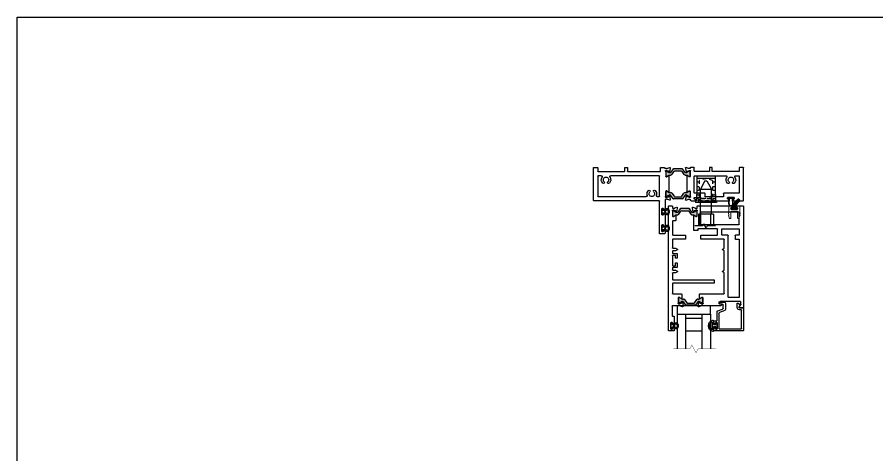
# Model space of a CAD drawing. Extents: x -82 to 113, y -82 to 93.
# Drawn here: x -12.39 to 13.41, y 30.44 to 43.58 of the extents above; entities that cross this region are included whole.
import ezdxf

# ---------------------------------------------------------------- set-up
doc = ezdxf.new("R2010")
doc.units = 0
doc.header["$MEASUREMENT"] = 0
doc.linetypes.add('HIDDEN2', pattern=[0.1875, 0.125, -0.0625])
doc.layers.get('0').update_dxf_attribs({"linetype": 'CONTINUOUS'})
for name, color, linetype in [('Ballons', 7, 'CONTINUOUS'), ('FRAME', 1, 'CONTINUOUS'), ('GLASS', 7, 'CONTINUOUS'), ('HANDLE_SET', 7, 'CONTINUOUS'), ('I-Strut', 7, 'CONTINUOUS'), ('INERTIA', 7, 'CONTINUOUS'), ('Part', 7, 'CONTINUOUS'), ('PROFILE NUMBER', 150, 'CONTINUOUS'), ('SEAL', 7, 'CONTINUOUS'), ('TEXT', 7, 'CONTINUOUS'), ('VENT', 5, 'CONTINUOUS')]:
    doc.layers.add(name, color=color, linetype=linetype)

# ---------------------------------------------------------------- blocks, each defined once
blk = doc.blocks.new('FADFADFFA DF')
h = blk.add_hatch()
h.set_pattern_fill('BRASS', color=256)
h.paths.add_polyline_path([(-67.26, 44.31), (-67.735, 44.31), (-67.718, 44.255), (-67.276, 44.255)])
h.paths.add_polyline_path([(-67.735, 44.31), (-67.81, 44.31), (-67.81, 44.255), (-67.78, 44.255), (-67.718, 44.255)])
h.paths.add_polyline_path([(-67.185, 44.31), (-67.26, 44.31), (-67.276, 44.255), (-67.215, 44.255), (-67.185, 44.255)])
h = blk.add_hatch()
h.set_pattern_fill('BRASS', color=256)
h.paths.add_polyline_path([(-67.215, 44.255), (-67.276, 44.255), (-67.297, 44.185), (-67.297, 43.65), (-67.497, 43.595), (-67.697, 43.65), (-67.697, 44.185), (-67.718, 44.255), (-67.78, 44.255), (-67.78, 44.065), (-67.772, 44.065), (-67.772, 43.52), (-67.222, 43.52), (-67.222, 44.065), (-67.215, 44.065)])
h = blk.add_hatch()
h.set_pattern_fill('BRASS', color=256)
h.paths.add_polyline_path([(-67.276, 44.255), (-67.718, 44.255), (-67.697, 44.185), (-67.297, 44.185)])
h.paths.add_polyline_path([(-67.26, 44.31), (-67.735, 44.31), (-67.718, 44.255), (-67.276, 44.255)])
h = blk.add_hatch()
h.set_pattern_fill('BRASS', color=256)
h.paths.add_polyline_path([(-67.276, 44.255), (-67.718, 44.255), (-67.697, 44.185), (-67.297, 44.185)], flags=17)
at = {"layer": 'INERTIA', "color": 7}
for p, q in [((-67.81, 44.31), (-67.185, 44.31)), ((-67.81, 44.255), (-67.81, 44.31)), ((-67.78, 44.255), (-67.81, 44.255)), ((-67.78, 44.065), (-67.78, 44.255)), ((-67.215, 44.065), (-67.215, 44.255)), ((-67.215, 44.255), (-67.185, 44.255)), ((-67.185, 44.255), (-67.185, 44.31)), ((-67.772, 44.065), (-67.78, 44.065)), ((-67.772, 43.52), (-67.772, 44.065)), ((-67.222, 43.52), (-67.222, 44.065)), ((-67.222, 44.065), (-67.215, 44.065)), ((-67.772, 43.52), (-67.222, 43.52))]:
    blk.add_line(p, q, dxfattribs=at)
at = {"layer": 'INERTIA', "color": 7, "linetype": 'HIDDEN2', "ltscale": 0.5}
for p, q in [((-67.78, 44.255), (-67.215, 44.255)), ((-67.735, 44.31), (-67.697, 44.185)), ((-67.697, 44.185), (-67.297, 44.185)), ((-67.697, 43.65), (-67.697, 44.185)), ((-67.26, 44.31), (-67.297, 44.185)), ((-67.297, 43.65), (-67.297, 44.185)), ((-67.697, 43.65), (-67.497, 43.595)), ((-67.497, 43.595), (-67.297, 43.65))]:
    blk.add_line(p, q, dxfattribs=at)
blk = doc.blocks.new('Q250T190')
for p, q in [((-0.095, 0.001), (-0.095, 0.026)), ((-0.089, 0.023), (-0.089, 0.004)), ((-0.088, 0.033), (-0.06, 0.033)), ((-0.06, 0.027), (-0.085, 0.027)), ((-0.085, 0), (0.085, 0)), ((-0.063, 0.181), (-0.053, 0.041)), ((-0.06, 0.027), (0.085, 0.027)), ((-0.057, 0.181), (-0.047, 0.04)), ((-0.035, -0.006), (-0.041, 0)), ((-0.035, -0.006), (-0.035, 0)), ((0.057, 0.172), (0.047, 0.04)), ((0.063, 0.181), (0.053, 0.041)), ((0.057, 0.18), (0.057, 0.172)), ((0.06, 0.033), (0.088, 0.033)), ((0.089, 0.004), (0.089, 0.023)), ((0.095, 0.026), (0.095, 0.001)), ((-0.088, -0.006), (-0.041, -0.006)), ((-0.035, -0.012), (-0.041, -0.006)), ((-0.035, -0.006), (0.088, -0.006)), ((0.035, -0.012), (-0.035, -0.012)), ((0.035, -0.012), (0.035, -0.006))]:
    blk.add_line(p, q)
for centre, radius, start, end in [((-0.088, 0.026), 0.007, 90, 180), ((-0.088, 0.001), 0.007, 180, 270), ((-0.085, 0.023), 0.0035, 90, 180), ((-0.085, 0.004), 0.0035, 180, 270), ((0, 0.181), 0.063, 0, 180), ((-0.06, 0.04), 0.007, 270, 4.2588), ((0, 0.18), 0.057, 359.3779, 179.3779), ((0.06, 0.04), 0.013, 180, 270), ((0.06, 0.04), 0.007, 175.7412, 270), ((0.085, 0.004), 0.0035, 270, 0), ((0.088, 0.001), 0.007, 270, 0)]:
    blk.add_arc(centre, radius, start, end)
at = {"extrusion": (0, 0, -1)}
for centre, radius, start, end in [((0.06, 0.04), 0.013, 180, 270.0001), ((-0.085, 0.023), 0.0035, 90, 180), ((-0.088, 0.026), 0.007, 90, 180)]:
    blk.add_arc(centre, radius, start, end, dxfattribs=at)
blk = doc.blocks.new('25199')
at = {"layer": 'PROFILE NUMBER', "color": 5}
for p, q in [((-0.015, 0.111), (-0.008, 0.09)), ((-0.008, 0.09), (0.008, 0.09)), ((0.008, 0.09), (0.015, 0.111))]:
    blk.add_line(p, q, dxfattribs=at)
blk.add_lwpolyline([(-0.043, 0.096), (-0.043, 0.034), (-0.09, 0.034), (-0.09, 0), (0.09, 0), (0.09, 0.034), (0.043, 0.034), (0.043, 0.096)], dxfattribs=at)
for centre, start, end in [((-0.043, 0.101), 19.8289, 69.2012), ((0.043, 0.101), 110.7697, 160.1945)]:
    blk.add_arc(centre, 0.03, start, end, dxfattribs=at)
blk.add_ellipse((0, 0.155), major_axis=(-0.0958, 0), ratio=0.680816, start_param=2.033109, end_param=7.391692, dxfattribs=at)
blk.add_open_spline([(0.033, 0.129), (0.046, 0.134), (0.055, 0.141), (0.064, 0.156), (0.064, 0.161), (0.049, 0.179), (0.03, 0.189), (-0.014, 0.193), (-0.037, 0.186), (-0.062, 0.168), (-0.063, 0.16), (-0.06, 0.147), (-0.05, 0.135), (-0.033, 0.129)], degree=3, knots=[2.056982, 2.056982, 2.056982, 2.056982, 2.724403, 2.724403, 3.660137, 3.660137, 4.595871, 4.595871, 5.531605, 5.531605, 6.467339, 6.467339, 7.36772, 7.36772, 7.36772, 7.36772], dxfattribs=at)
blk = doc.blocks.new('FGSFG FG')
at = {"layer": 'HANDLE_SET', "color": 7}
for p, q in [((-67.662, 44.749), (-67.662, 43.999)), ((-67.332, 44.749), (-67.332, 43.999)), ((-67.528, 43.749), (-67.662, 43.999)), ((-67.332, 43.999), (-67.662, 43.999)), ((-67.466, 43.749), (-67.332, 43.999)), ((-67.466, 43.749), (-67.528, 43.749))]:
    blk.add_line(p, q, dxfattribs=at)
at = {"layer": 'INERTIA', "color": 7}
for p, q in [((-67.781, 45.097), (-67.532, 45.097)), ((-67.725, 44.749), (-67.725, 45.097)), ((-67.635, 44.749), (-67.635, 45.097)), ((-67.532, 45.097), (-67.5, 45.156)), ((-67.5, 45.156), (-67.438, 45.038)), ((-67.438, 45.038), (-67.407, 45.097)), ((-67.407, 45.097), (-67.159, 45.097)), ((-67.315, 44.749), (-67.315, 45.097)), ((-67.27, 44.749), (-67.27, 45.097)), ((-67.725, 44.749), (-67.27, 44.749))]:
    blk.add_line(p, q, dxfattribs=at)
blk = doc.blocks.new('3203-1_Sash_Component')
for p, q in [((-0.063, 3.054), (-0.063, 0.01)), ((0.124, 3.064), (-0.053, 3.064)), ((0.062, 2.515), (0.062, 2.866)), ((0.072, 2.876), (1.219, 2.876)), ((0.112, 2.974), (0.112, 3.004)), ((0.122, 3.014), (0.124, 3.014)), ((0.302, 2.964), (0.122, 2.964)), ((0.149, 3.039), (0.149, 3.039)), ((1.319, 3.064), (0.3, 3.064)), ((0.3, 3.014), (0.302, 3.014)), ((0.312, 3.004), (0.312, 2.974)), ((1.229, 2.866), (1.229, 2.515)), ((1.329, 2.998), (1.329, 3.054)), ((1.329, 2.756), (1.329, 2.907)), ((1.333, 2.937), (1.339, 2.937)), ((1.376, 2.988), (1.339, 2.988)), ((1.342, 2.936), (1.418, 2.916)), ((1.451, 3.027), (1.395, 3.006)), ((1.426, 2.908), (1.428, 2.903)), ((1.441, 2.9), (1.455, 2.914)), ((1.459, 2.921), (1.467, 3.014)), ((1.35, 2.744), (1.341, 2.744)), ((1.415, 2.782), (1.356, 2.746)), ((1.427, 2.334), (1.427, 2.775)), ((0.062, 2.37), (0.062, 2.2)), ((1.219, 2.505), (0.072, 2.505)), ((0.577, 2.38), (0.072, 2.38)), ((0.587, 2.2), (0.587, 2.37)), ((0.712, 2.2), (0.712, 2.37)), ((0.722, 2.38), (1.292, 2.38)), ((1.302, 2.37), (1.302, 2.334)), ((1.312, 2.324), (1.417, 2.324)), ((0.072, 2.19), (0.177, 2.19)), ((0.177, 2.065), (0.072, 2.065)), ((0.187, 2.18), (0.187, 2.075)), ((0.39, 0.325), (0.39, 2.18)), ((0.4, 2.19), (0.577, 2.19)), ((0.525, 2.065), (1.207, 2.065)), ((1.207, 2.19), (0.722, 2.19)), ((1.217, 2.075), (1.217, 2.18)), ((0.062, 2.055), (0.062, 0.325)), ((0.515, 1.793), (0.515, 2.055)), ((0.57, 1.755), (0.515, 1.793)), ((0.515, 1.717), (0.57, 1.755)), ((0.515, 1.133), (0.515, 1.717)), ((0.57, 1.095), (0.515, 1.133)), ((0.515, 1.057), (0.57, 1.095)), ((0.515, 0.429), (0.515, 1.057)), ((0.072, 0.315), (0.38, 0.315)), ((1.243, 0.419), (0.525, 0.419)), ((1.154, 0.155), (1.154, 0.306)), ((1.166, 0.318), (1.175, 0.318)), ((1.181, 0.317), (1.241, 0.28)), ((1.253, 0.287), (1.253, 0.409)), ((-0.053, 0), (0.053, 0)), ((0.017, 0.11), (0.017, 0.18)), ((0.066, 0.023), (0.018, 0.105)), ((0.027, 0.19), (0.638, 0.19)), ((0.639, 0.119), (0.624, 0.119)), ((0.624, 0.065), (1.154, 0.065)), ((1.154, 0.065), (1.154, 0.074)), ((1.154, 0.074), (1.202, 0.074)), ((1.165, 0.125), (1.158, 0.125)), ((1.244, 0.146), (1.168, 0.126)), ((1.221, 0.056), (1.276, 0.036)), ((1.253, 0.159), (1.252, 0.155)), ((1.281, 0.148), (1.266, 0.163)), ((1.292, 0.048), (1.284, 0.141))]:
    blk.add_line(p, q)
for centre, radius, start, end in [((-0.053, 3.054), 0.01, 90, 180), ((0.072, 2.866), 0.01, 90, 180), ((0.122, 3.004), 0.01, 90, 180), ((0.122, 2.974), 0.01, 180, 270), ((0.124, 3.039), 0.025, 360, 90), ((0.124, 3.039), 0.025, 270, 0), ((0.3, 3.039), 0.025, 90, 180), ((0.3, 3.039), 0.025, 179.7256, 269.9995), ((0.302, 3.004), 0.01, 0, 90), ((0.302, 2.974), 0.00993, 269.6042, 0.1639), ((1.219, 2.866), 0.01, 0, 90), ((1.319, 3.054), 0.01, 0, 90), ((1.333, 2.925), 0.0118, 90.0086, 228.1983), ((1.317, 2.907), 0.0118, 0.0086, 48.1983), ((1.339, 2.998), 0.01, 180.0086, 270.0086), ((1.339, 2.925), 0.0118, 75.0086, 90.0086), ((1.376, 3), 0.0118, 270.0086, 349.1043), ((1.399, 2.995), 0.0118, 110.0086, 169.1043), ((1.415, 2.905), 0.0118, 15.0086, 75.0086), ((1.435, 2.905), 0.00787, 195.0086, 315.0086), ((1.455, 3.015), 0.0118, 355.0086, 110.0086), ((1.447, 2.922), 0.0118, 315.0086, 355.0086), ((1.341, 2.756), 0.0118, 180.0086, 270.0086), ((1.35, 2.756), 0.0118, 270.0086, 301.4086), ((1.42, 2.775), 0.00787, 0.0086, 121.4086), ((0.072, 2.515), 0.01, 180, 270.0085), ((0.072, 2.37), 0.01, 90, 180), ((0.577, 2.37), 0.01, 0, 90), ((0.722, 2.37), 0.01, 90, 180), ((1.219, 2.515), 0.01, 270.0085, 360), ((1.292, 2.37), 0.01, 0, 90), ((1.312, 2.334), 0.01, 180, 270), ((1.417, 2.334), 0.01, 270, 360), ((0.072, 2.2), 0.01, 180, 270), ((0.072, 2.055), 0.01, 90, 180), ((0.177, 2.18), 0.01, 0, 90), ((0.177, 2.075), 0.01, 270, 0), ((0.4, 2.18), 0.01, 90, 180), ((0.525, 2.055), 0.01, 90, 180), ((0.577, 2.2), 0.01, 270, 360), ((0.722, 2.2), 0.01, 180, 270), ((1.207, 2.18), 0.01, 0, 90), ((1.207, 2.075), 0.01, 270, 0), ((0.072, 0.325), 0.01, 180, 270), ((0.38, 0.325), 0.01, 270, 360), ((0.525, 0.429), 0.01, 180, 270), ((1.166, 0.306), 0.0118, 90.0086, 180.0086), ((1.175, 0.306), 0.0118, 58.6086, 90.0086), ((1.245, 0.287), 0.00787, 238.6086, 0.0086), ((1.243, 0.409), 0.01, 0.0055, 90), ((-0.053, 0.01), 0.01, 180.0086, 270.0086), ((0.027, 0.18), 0.01, 90.0086, 180.0086), ((0.027, 0.11), 0.01, 180.0086, 210.0086), ((0.053, 0.015), 0.015, 270.0075, 30.0074), ((0.624, 0.092), 0.027, 90.0086, 270.0086), ((0.633, 0.155), 0.0359, 279.2157, 81.8813), ((1.158, 0.137), 0.0118, 131.8189, 270.0086), ((1.143, 0.155), 0.0118, 311.8189, 0.0086), ((1.165, 0.137), 0.0118, 270.0086, 285.0086), ((1.202, 0.063), 0.0118, 10.9129, 90.0086), ((1.225, 0.067), 0.0118, 190.9129, 250.0086), ((1.24, 0.158), 0.0118, 285.0086, 345.0086), ((1.261, 0.157), 0.00787, 45.0086, 165.0086), ((1.28, 0.047), 0.0118, 250.0086, 5.0086), ((1.272, 0.14), 0.0118, 5.0086, 45.0086)]:
    blk.add_arc(centre, radius, start, end)
blk = doc.blocks.new('3203-2_Sash_Component')
for p, q in [((-0.176, 3.7), (-0.168, 3.607)), ((-0.105, 3.692), (-0.16, 3.712)), ((-0.128, 3.602), (-0.052, 3.622)), ((-0.049, 3.674), (-0.086, 3.674)), ((-0.049, 3.623), (-0.042, 3.623)), ((-0.032, 3.685), (-0.039, 3.685)), ((-0.032, 3.74), (-0.032, 3.685)), ((0.076, 3.75), (-0.022, 3.75)), ((0.086, 3.74), (0.086, 3.74)), ((0.086, 0.01), (0.086, 3.74)), ((-0.165, 3.6), (-0.15, 3.586)), ((-0.137, 3.589), (-0.136, 3.594)), ((-0.137, 3.461), (-0.137, 3.316)), ((-0.065, 3.432), (-0.125, 3.468)), ((-0.05, 3.43), (-0.059, 3.43)), ((-0.039, 3.593), (-0.039, 3.442)), ((-0.127, 3.306), (-0.049, 3.306)), ((-0.039, 3.296), (-0.039, 2.885)), ((-0.424, 2.865), (-0.424, 2.76)), ((-0.049, 2.875), (-0.414, 2.875)), ((-0.414, 2.75), (-0.049, 2.75)), ((-0.039, 2.74), (-0.039, 2.487)), ((-0.124, 2.477), (-0.199, 2.439)), ((-0.199, 2.439), (-0.124, 2.402)), ((-0.049, 2.477), (-0.124, 2.477)), ((-0.124, 2.402), (-0.049, 2.402)), ((-0.039, 2.392), (-0.039, 2.329)), ((-0.179, 2.309), (-0.179, 2.189)), ((-0.049, 2.319), (-0.169, 2.319)), ((-0.169, 2.179), (-0.134, 2.179)), ((-0.124, 2.189), (-0.124, 2.254)), ((-0.114, 2.264), (-0.049, 2.264)), ((-0.039, 2.254), (-0.039, 1.964)), ((-0.124, 1.817), (-0.199, 1.779)), ((-0.179, 2.029), (-0.179, 1.909)), ((-0.134, 2.039), (-0.169, 2.039)), ((-0.169, 1.899), (-0.049, 1.899)), ((-0.124, 1.964), (-0.124, 2.029)), ((-0.049, 1.817), (-0.124, 1.817)), ((-0.049, 1.954), (-0.114, 1.954)), ((-0.039, 1.889), (-0.039, 1.827)), ((-0.199, 1.779), (-0.124, 1.742)), ((-0.124, 1.742), (-0.049, 1.742)), ((-0.039, 1.732), (-0.039, 1.539)), ((-1.289, 1.519), (-1.289, 1.438)), ((-0.049, 1.529), (-1.279, 1.529)), ((-1.279, 1.428), (-0.049, 1.428)), ((-0.039, 1.418), (-0.039, 1.115)), ((-0.312, 1.095), (-0.312, 0.974)), ((-0.049, 1.105), (-0.302, 1.105)), ((-0.343, 0.828), (-0.351, 0.735)), ((-0.325, 0.849), (-0.34, 0.835)), ((-0.311, 0.841), (-0.312, 0.846)), ((-0.227, 0.813), (-0.303, 0.833)), ((-0.3, 0.967), (-0.24, 1.003)), ((-0.234, 1.005), (-0.225, 1.005)), ((-0.217, 0.812), (-0.224, 0.812)), ((-0.214, 0.993), (-0.213, 0.842)), ((-0.335, 0.722), (-0.28, 0.743)), ((-0.261, 0.761), (-0.223, 0.761)), ((-0.214, 0.752), (-0.039, 0.752)), ((-0.029, 0.742), (-0.029, 0.447)), ((-0.087, 0.427), (-0.087, 0.238)), ((-0.039, 0.437), (-0.077, 0.437)), ((-0.087, 0.063), (-0.087, 0.01)), ((-0.077, 0), (0.076, 0)), ((-0.037, 0.238), (-0.037, 0.24)), ((-0.037, 0.06), (-0.037, 0.063)), ((-0.027, 0.25), (0.003, 0.25)), ((0.003, 0.05), (-0.027, 0.05)), ((0.013, 0.24), (0.013, 0.06))]:
    blk.add_line(p, q)
for centre, radius, start, end in [((-0.165, 3.701), 0.0118, 70.0086, 185.0086), ((-0.109, 3.681), 0.0118, 10.9129, 70.0086), ((-0.086, 3.686), 0.0118, 190.9129, 270.0086), ((-0.049, 3.611), 0.0118, 90.0086, 105.0086), ((-0.049, 3.684), 0.0101, 270.3349, 7.2924), ((-0.042, 3.611), 0.0118, 311.8189, 90.0086), ((-0.022, 3.74), 0.01, 90, 180.0155), ((0.076, 3.74), 0.01, 360, 90), ((-0.156, 3.608), 0.0118, 185.0086, 225.0086), ((-0.145, 3.591), 0.00787, 225.0086, 345.0086), ((-0.129, 3.461), 0.00787, 58.6086, 180.0086), ((-0.125, 3.591), 0.0118, 105.0086, 165.0086), ((-0.059, 3.442), 0.0118, 238.6086, 270.0086), ((-0.05, 3.442), 0.0118, 270.0086, 0.0086), ((-0.027, 3.593), 0.0118, 131.8189, 180.0086), ((-0.127, 3.316), 0.01, 180, 270), ((-0.049, 3.296), 0.01, 360, 90), ((-0.414, 2.865), 0.01, 90, 180), ((-0.049, 2.885), 0.01, 270, 0), ((-0.414, 2.76), 0.01, 180, 270), ((-0.049, 2.74), 0.01, 0, 90), ((-0.049, 2.487), 0.01, 269.9914, 0), ((-0.049, 2.392), 0.01, 0.0004, 89.9914), ((-0.049, 2.329), 0.01, 270.0086, 0.0086), ((-0.169, 2.309), 0.01, 90.0086, 180.0086), ((-0.169, 2.189), 0.01, 180.0086, 270.0086), ((-0.134, 2.189), 0.01, 270.0086, 0.0086), ((-0.114, 2.254), 0.01, 90.0086, 180.0086), ((-0.049, 2.254), 0.01, 0.0086, 90.0086), ((-0.169, 2.029), 0.01, 90.0086, 180.0086), ((-0.169, 1.909), 0.01, 180.0086, 270.0086), ((-0.134, 2.029), 0.01, 0.0086, 90.0086), ((-0.114, 1.964), 0.01, 180.0086, 270.0086), ((-0.049, 1.964), 0.01, 270.0086, 0.0086), ((-0.049, 1.889), 0.01, 0.0086, 90.0086), ((-0.049, 1.827), 0.01, 270.0086, 0.0267), ((-0.049, 1.732), 0.01, 0.0034, 90.0086), ((-1.279, 1.519), 0.01, 90, 180), ((-1.279, 1.438), 0.01, 180, 270), ((-0.049, 1.539), 0.01, 270, 0.0034), ((-0.049, 1.418), 0.01, 0.0081, 90), ((-0.302, 1.095), 0.01, 89.9988, 180.0076), ((-0.049, 1.115), 0.01, 269.9988, 0.0081), ((-0.331, 0.827), 0.0118, 135.0086, 175.0086), ((-0.32, 0.844), 0.00787, 15.0086, 135.0086), ((-0.304, 0.974), 0.00787, 180.0086, 301.4086), ((-0.3, 0.844), 0.0118, 195.0086, 255.0086), ((-0.234, 0.993), 0.0118, 90.0086, 121.4086), ((-0.224, 0.824), 0.0118, 255.0086, 270.0086), ((-0.225, 0.993), 0.0118, 0.0086, 90.0086), ((-0.217, 0.824), 0.0118, 270.0086, 48.1983), ((-0.202, 0.842), 0.0118, 180.0086, 228.1983), ((-0.339, 0.734), 0.0118, 175.0086, 290.0086), ((-0.284, 0.754), 0.0118, 290.0086, 349.1043), ((-0.261, 0.749), 0.0118, 90.0086, 169.1043), ((-0.223, 0.751), 0.01, 4.7597, 90.0086), ((-0.039, 0.742), 0.01, 0.0086, 90.0208), ((-0.077, 0.427), 0.01, 90.0086, 180.0086), ((-0.039, 0.447), 0.01, 270.0086, 0.0086), ((-0.062, 0.238), 0.025, 180.0086, 0.0086), ((-0.062, 0.063), 0.025, 0.0086, 180.0086), ((-0.077, 0.01), 0.01, 180.0086, 270.0086), ((-0.027, 0.24), 0.01, 90.0086, 180.0086), ((-0.027, 0.06), 0.01, 180.0086, 270.0086), ((0.003, 0.24), 0.01, 0.0086, 90.0086), ((0.003, 0.06), 0.01, 270.0086, 0.0086), ((0.076, 0.01), 0.01, 270.0086, 0.0087)]:
    blk.add_arc(centre, radius, start, end)
blk = doc.blocks.new('25198-18.6mmX6.0mm_Std_I-Strut')
at = {"layer": 'I-Strut'}
h = blk.add_hatch(color=256, dxfattribs=at)
h.dxf.hatch_style = 1
h.paths.add_polyline_path([(0.142, -0.005, 0.244698), (0.132, 0), (-0.132, 0, 0.244698), (-0.142, -0.005), (-0.211, -0.105, -0.244698), (-0.237, -0.118), (-0.255, -0.118, -0.131652), (-0.261, -0.117), (-0.299, -0.095), (-0.338, -0.072, 0.131652), (-0.342, -0.071), (-0.35, -0.071, 0.414214), (-0.366, -0.087), (-0.366, -0.106), (-0.366, -0.201), (-0.366, -0.22, 0.414214), (-0.35, -0.236), (-0.342, -0.236, 0.131652), (-0.338, -0.235), (-0.299, -0.213), (-0.269, -0.195, -0.131652), (-0.246, -0.189), (-0.214, -0.189, 0.244698), (-0.182, -0.172), (-0.117, -0.08, -0.244698), (-0.085, -0.063), (0.085, -0.063, -0.244698), (0.117, -0.08), (0.182, -0.172, 0.244698), (0.214, -0.189), (0.246, -0.189, -0.131652), (0.269, -0.195), (0.338, -0.235, 0.131652), (0.342, -0.236), (0.35, -0.236, 0.414214), (0.366, -0.22), (0.366, -0.201), (0.366, -0.106), (0.366, -0.087, 0.414214), (0.35, -0.071), (0.342, -0.071, 0.131652), (0.338, -0.072), (0.261, -0.117, -0.131652), (0.255, -0.118), (0.237, -0.118, -0.244698), (0.211, -0.105)])
for p, q in [((-0.132, 0), (0.132, 0)), ((-0.366, -0.106), (-0.366, -0.087)), ((-0.366, -0.201), (-0.366, -0.106)), ((-0.366, -0.22), (-0.366, -0.201)), ((-0.35, -0.071), (-0.342, -0.071)), ((-0.342, -0.236), (-0.35, -0.236)), ((-0.338, -0.072), (-0.299, -0.095)), ((-0.299, -0.213), (-0.338, -0.235)), ((-0.299, -0.095), (-0.261, -0.117)), ((-0.269, -0.195), (-0.299, -0.213)), ((-0.255, -0.118), (-0.237, -0.118)), ((-0.214, -0.189), (-0.246, -0.189)), ((-0.211, -0.105), (-0.142, -0.005)), ((-0.117, -0.08), (-0.182, -0.172)), ((0.085, -0.063), (-0.085, -0.063)), ((0.182, -0.172), (0.117, -0.08)), ((0.142, -0.005), (0.211, -0.105)), ((0.246, -0.189), (0.214, -0.189)), ((0.237, -0.118), (0.255, -0.118)), ((0.261, -0.117), (0.338, -0.072)), ((0.338, -0.235), (0.269, -0.195)), ((0.342, -0.071), (0.35, -0.071)), ((0.35, -0.236), (0.342, -0.236)), ((0.366, -0.087), (0.366, -0.106)), ((0.366, -0.106), (0.366, -0.201)), ((0.366, -0.201), (0.366, -0.22))]:
    blk.add_line(p, q, dxfattribs=at)
for centre, radius, start, end in [((-0.132, -0.012), 0.0118, 90, 145), ((0.132, -0.012), 0.0118, 35, 90), ((-0.35, -0.087), 0.0157, 90, 180), ((-0.35, -0.22), 0.0157, 180, 270), ((-0.342, -0.079), 0.00787, 60, 90), ((-0.342, -0.228), 0.00787, 270, 300), ((-0.246, -0.236), 0.0472, 90, 120), ((-0.255, -0.106), 0.0118, 240, 270), ((-0.237, -0.087), 0.0315, 270, 325), ((-0.214, -0.15), 0.0394, 270, 325), ((-0.085, -0.102), 0.0394, 90, 145), ((0.085, -0.102), 0.0394, 35, 90), ((0.214, -0.15), 0.0394, 215, 270), ((0.237, -0.087), 0.0315, 215, 270), ((0.246, -0.236), 0.0472, 60, 90), ((0.255, -0.106), 0.0118, 270, 300), ((0.342, -0.079), 0.00787, 90, 120), ((0.342, -0.228), 0.00787, 240, 270), ((0.35, -0.087), 0.0157, 360, 90), ((0.35, -0.22), 0.0157, 270, 0)]:
    blk.add_arc(centre, radius, start, end, dxfattribs=at)
blk = doc.blocks.new('3203_Sash_Assembly')
for name, p in [('3203-1_Sash_Component', (0, 0)), ('3203-2_Sash_Component', (2.101, -0.686)), ('25198-18.6mmX6.0mm_Std_I-Strut', (1.695, 2.984))]:
    blk.add_blockref(name, p)
at = {"xscale": -1, "rotation": 180}
blk.add_blockref('25198-18.6mmX6.0mm_Std_I-Strut', (1.521, 0.078), dxfattribs=at)
blk = doc.blocks.new('25031')
for p, q in [((-0.035, 0.042), (-0.09, 0.042)), ((-0.09, 0.042), (-0.09, 0)), ((-0.09, 0), (0.09, 0)), ((-0.035, 0.112), (-0.035, 0.042)), ((0.035, 0.042), (0.035, 0.112)), ((0.09, 0.042), (0.035, 0.042)), ((0.09, 0), (0.09, 0.042))]:
    blk.add_line(p, q)
for centre, radius, start, end in [((0, 0.086), 0.175, 14.1622, 165.8685), ((-0.16, 0.126), 0.01, 165.8685, 267.1063), ((0, 3.29), 3.179, 267.1063, 269.3654), ((0, 0.086), 0.135, 30.4808, 149.5259), ((0, 3.29), 3.139, 267.8759, 269.9963), ((0.005, 3.056), 2.904, 269.9005, 272.1922), ((0.005, 3.056), 2.944, 270.5829, 273.0223), ((0.16, 0.126), 0.01, 273.0223, 14.1622)]:
    blk.add_arc(centre, radius, start, end)
blk = doc.blocks.new('3907_1in._Glass_Stop')
for p, q in [((0.106, 0), (0, 0)), ((0.093, 0.068), (0.119, 0.023)), ((0.15, 0.141), (0.095, 0.086)), ((0.176, 0.015), (0.176, 0.13)), ((0.532, 0.142), (0.532, -0.047)), ((0.695, 0.173), (0.563, 0.173)), ((0.594, -0.004), (0.594, 0.087)), ((0.625, 0.118), (0.695, 0.118)), ((-0.01, -0.01), (-0.01, -0.677)), ((0.045, -0.622), (0.045, -0.065)), ((0.055, -0.055), (0.106, -0.055)), ((0.552, -0.076), (0.705, -0.134)), ((0.76, -0.089), (0.614, -0.033)), ((0.725, -0.163), (0.725, -0.622)), ((0.78, -0.377), (0.78, -0.118)), ((0.78, -0.627), (0.78, -0.447)), ((0.87, -0.387), (0.79, -0.387)), ((0.79, -0.437), (0.82, -0.437)), ((0.88, -0.45), (0.88, -0.397)), ((0, -0.687), (0.87, -0.687)), ((0.715, -0.632), (0.055, -0.632)), ((0.82, -0.637), (0.79, -0.637)), ((0.88, -0.677), (0.88, -0.625))]:
    blk.add_line(p, q)
for centre, radius, start, end in [((0, -0.01), 0.01, 90, 180), ((0.106, 0.075), 0.015, 135, 210), ((0.106, 0.015), 0.015, 270, 30), ((0.106, 0.015), 0.07, 270, 360), ((0.161, 0.13), 0.015, 0, 135), ((0.563, 0.142), 0.031, 90, 180), ((0.625, 0.087), 0.031, 90, 180), ((0.695, 0.146), 0.027, 360, 90), ((0.695, 0.145), 0.027, 270, 360), ((0.055, -0.065), 0.01, 90, 180), ((0.563, -0.047), 0.031, 180, 249.1565), ((0.625, -0.004), 0.031, 180, 249.1565), ((0.694, -0.163), 0.031, 360, 69.1565), ((0.749, -0.118), 0.031, 0, 69.1565), ((0.79, -0.377), 0.01, 180, 270), ((0.79, -0.447), 0.01, 90, 180), ((0.82, -0.447), 0.01, 355.904, 90), ((0.855, -0.45), 0.025, 175.904, 270), ((0.855, -0.45), 0.025, 270, 0), ((0.87, -0.397), 0.01, 360, 90), ((0, -0.677), 0.01, 180, 270), ((0.055, -0.622), 0.01, 180, 270), ((0.715, -0.622), 0.01, 270, 0), ((0.79, -0.627), 0.01, 180, 270), ((0.82, -0.627), 0.01, 270, 4.096), ((0.855, -0.625), 0.025, 90, 184.096), ((0.855, -0.625), 0.025, 360, 90), ((0.87, -0.677), 0.01, 270, 0)]:
    blk.add_arc(centre, radius, start, end)
at = {"layer": 'SEAL', "rotation": 90}
blk.add_blockref('25199', (2.167, -0.537), dxfattribs=at)
at = {"layer": 'VENT', "rotation": 270}
blk.add_blockref('25031', (0.78, -0.537), dxfattribs=at)
blk = doc.blocks.new('3201-1_Block_Frame_Component')
for p, q in [((-0.053, 0), (0.053, 0)), ((1.423, 0), (1.528, 0)), ((1.603, -0.02), (1.657, 0)), ((1.657, 0), (1.657, 0)), ((-0.063, -0.99), (-0.063, -0.01)), ((0.062, -0.01), (0.062, -0.115)), ((0.072, -0.125), (0.865, -0.125)), ((0.168, -0.25), (0.072, -0.25)), ((1.403, -0.25), (0.457, -0.25)), ((0.875, -0.115), (0.875, 0)), ((0.875, 0), (0.956, 0)), ((0.956, 0), (0.956, -0.115)), ((0.966, -0.125), (1.403, -0.125)), ((1.413, -0.115), (1.413, -0.01)), ((1.538, -0.01), (1.538, -0.026)), ((1.538, -0.118), (1.538, -0.27)), ((1.55, -0.089), (1.541, -0.089)), ((1.549, -0.038), (1.584, -0.038)), ((1.625, -0.109), (1.553, -0.089)), ((1.564, -0.28), (1.623, -0.244)), ((1.635, -0.121), (1.633, -0.117)), ((1.634, -0.251), (1.634, -0.738)), ((1.662, -0.111), (1.648, -0.125)), ((1.673, -0.012), (1.665, -0.104)), ((0.062, -0.26), (0.062, -0.765)), ((1.413, -0.765), (1.413, -0.26)), ((1.549, -0.282), (1.558, -0.282)), ((1.538, -0.719), (1.538, -0.871)), ((1.558, -0.707), (1.549, -0.707)), ((1.623, -0.745), (1.564, -0.709)), ((0.224, -1), (-0.053, -1)), ((0.072, -0.775), (0.527, -0.775)), ((0.212, -0.91), (0.212, -0.94)), ((0.402, -0.9), (0.222, -0.9)), ((0.222, -0.95), (0.224, -0.95)), ((0.249, -0.975), (0.249, -0.975)), ((0.375, -0.975), (0.375, -0.975)), ((0.4, -0.95), (0.402, -0.95)), ((1.225, -1), (0.4, -1)), ((0.412, -0.94), (0.412, -0.91)), ((0.537, -0.785), (0.537, -0.873)), ((0.547, -0.883), (1.078, -0.883)), ((1.088, -0.873), (1.088, -0.785)), ((1.098, -0.775), (1.403, -0.775)), ((1.213, -0.91), (1.213, -0.94)), ((1.403, -0.9), (1.223, -0.9)), ((1.223, -0.95), (1.225, -0.95)), ((1.25, -0.975), (1.25, -0.975)), ((1.376, -0.975), (1.376, -0.975)), ((1.401, -0.95), (1.403, -0.95)), ((1.508, -1), (1.401, -1)), ((1.413, -0.94), (1.413, -0.91)), ((1.538, -0.963), (1.538, -0.97)), ((1.541, -0.9), (1.55, -0.9)), ((1.584, -0.951), (1.549, -0.951)), ((1.553, -0.9), (1.625, -0.88)), ((1.657, -0.989), (1.603, -0.969)), ((1.633, -0.872), (1.635, -0.868)), ((1.648, -0.864), (1.662, -0.878)), ((1.657, -0.989), (1.657, -0.989)), ((1.665, -0.885), (1.673, -0.977))]:
    blk.add_line(p, q)
for centre, radius, start, end in [((-0.053, -0.01), 0.01, 90, 180), ((1.423, -0.01), 0.01, 90, 180), ((1.528, -0.01), 0.01, 0, 90), ((1.661, -0.011), 0.0116, 355, 110), ((0.053, -0.01), 0.01, 0, 90), ((0.072, -0.115), 0.01, 180, 270), ((0.072, -0.26), 0.01, 90, 180), ((0.168, -0.28), 0.03, 326.6925, 90), ((0.457, -0.28), 0.03, 90, 213.3075), ((0.865, -0.115), 0.01, 270, 0), ((0.966, -0.115), 0.01, 180, 270), ((1.403, -0.115), 0.01, 270, 0), ((1.403, -0.26), 0.01, 0, 90), ((1.541, -0.101), 0.0116, 90, 228.1897), ((1.526, -0.118), 0.0116, 0, 48.1897), ((1.549, -0.026), 0.0116, 180, 270), ((1.55, -0.101), 0.0116, 75, 90), ((1.584, -0.026), 0.0116, 270, 349.0957), ((1.607, -0.031), 0.0116, 110, 169.0957), ((1.627, -0.251), 0.00775, 360, 121.4), ((1.622, -0.12), 0.0116, 15, 75), ((1.642, -0.119), 0.00775, 195, 315), ((1.653, -0.103), 0.0116, 315, 355), ((0.312, -0.375), 0.143, 146.6925, 225.9315), ((0.235, -0.455), 0.031, 225.9315, 332), ((0.312, -0.375), 0.081, 314.0685, 225.9315), ((0.235, -0.455), 0.031, 332, 45.9315), ((0.39, -0.455), 0.031, 134.0685, 208), ((0.39, -0.455), 0.031, 208, 314.0685), ((0.312, -0.375), 0.143, 314.0685, 33.3075), ((1.549, -0.27), 0.0116, 180, 270), ((1.558, -0.27), 0.0116, 270, 301.4), ((0.072, -0.765), 0.01, 180, 270), ((1.403, -0.765), 0.01, 270, 0), ((1.549, -0.719), 0.0116, 90, 180), ((1.558, -0.719), 0.0116, 58.6, 90), ((1.627, -0.738), 0.00775, 238.6, 360), ((-0.053, -0.99), 0.01, 180, 270), ((0.222, -0.91), 0.01, 90, 180), ((0.222, -0.94), 0.01, 180, 270), ((0.225, -0.975), 0.0248, 359.8478, 90.3675), ((0.224, -0.975), 0.025, 270, 360), ((0.4, -0.975), 0.0248, 89.6325, 180.1522), ((0.4, -0.975), 0.025, 180, 270), ((0.402, -0.91), 0.01, 360, 90), ((0.402, -0.94), 0.01, 270, 0), ((0.527, -0.785), 0.01, 0, 90), ((0.547, -0.873), 0.01, 180, 270), ((1.078, -0.873), 0.01, 270, 0), ((1.098, -0.785), 0.01, 90, 180), ((1.223, -0.91), 0.01, 90, 180), ((1.223, -0.94), 0.01, 180, 270), ((1.225, -0.975), 0.0248, 359.8478, 90.3675), ((1.225, -0.975), 0.025, 270, 360), ((1.4, -0.975), 0.0248, 89.6325, 180.1522), ((1.401, -0.975), 0.025, 180, 270), ((1.403, -0.91), 0.01, 360, 90), ((1.403, -0.94), 0.01, 270, 360), ((1.508, -0.97), 0.03, 270.0001, 0), ((1.541, -0.888), 0.0116, 131.8103, 270), ((1.526, -0.871), 0.0116, 311.8103, 360), ((1.549, -0.963), 0.0116, 90, 180), ((1.55, -0.888), 0.0116, 270, 285), ((1.584, -0.963), 0.0116, 10.9043, 90), ((1.607, -0.958), 0.0116, 190.9043, 250), ((1.622, -0.869), 0.0116, 285, 345), ((1.642, -0.87), 0.00775, 45, 165), ((1.661, -0.978), 0.0116, 250, 5), ((1.653, -0.886), 0.0116, 5, 45)]:
    blk.add_arc(centre, radius, start, end)
blk = doc.blocks.new('3201-2_Block_Frame_Component')
for p, q in [((-2.17, -0.02), (-2.224, 0)), ((-2.224, 0), (-2.224, 0)), ((-1.954, 0), (-2.059, 0)), ((-0.875, 0), (-0.955, 0)), ((-0.955, 0), (-0.955, -0.115)), ((-0.875, -0.115), (-0.875, 0)), ((0.052, 0), (-0.053, 0)), ((-2.24, -0.012), (-2.232, -0.104)), ((-2.229, -0.111), (-2.215, -0.125)), ((-2.202, -0.121), (-2.2, -0.117)), ((-2.201, -0.251), (-2.201, -0.738)), ((-2.192, -0.109), (-2.12, -0.089)), ((-2.131, -0.28), (-2.19, -0.244)), ((-2.116, -0.038), (-2.151, -0.038)), ((-2.117, -0.089), (-2.108, -0.089)), ((-2.069, -0.027), (-2.105, -0.027)), ((-2.105, -0.118), (-2.105, -0.27)), ((-2.069, -0.01), (-2.069, -0.027)), ((-1.944, -0.115), (-1.944, -0.01)), ((-0.965, -0.125), (-1.934, -0.125)), ((-1.911, -0.25), (-0.457, -0.25)), ((-0.073, -0.125), (-0.865, -0.125)), ((-0.169, -0.25), (-0.073, -0.25)), ((-0.063, -0.01), (-0.063, -0.115)), ((0.062, -0.99), (0.062, -0.01)), ((-2.116, -0.282), (-2.125, -0.282)), ((-1.921, -0.865), (-1.921, -0.26)), ((-0.063, -0.26), (-0.063, -0.865)), ((-2.19, -0.745), (-2.131, -0.709)), ((-2.125, -0.707), (-2.116, -0.707)), ((-2.105, -0.719), (-2.105, -0.871)), ((-2.232, -0.885), (-2.24, -0.977)), ((-2.215, -0.864), (-2.229, -0.878)), ((-2.224, -0.989), (-2.17, -0.969)), ((-2.224, -0.989), (-2.224, -0.989)), ((-2.2, -0.872), (-2.202, -0.868)), ((-2.12, -0.9), (-2.192, -0.88)), ((-2.151, -0.951), (-2.116, -0.951)), ((-2.108, -0.9), (-2.117, -0.9)), ((-2.105, -0.963), (-2.089, -0.963)), ((-2.089, -0.963), (-2.089, -1.243)), ((-1.919, -1.99), (-1.919, -1.01)), ((-1.853, -0.875), (-1.911, -0.875)), ((-1.909, -1), (0.052, -1)), ((-0.073, -0.875), (-1.522, -0.875)), ((-2.039, -1.242), (-2.039, -1.24)), ((-2.029, -1.23), (-1.999, -1.23)), ((-1.989, -1.24), (-1.989, -1.42)), ((-2.089, -1.417), (-2.089, -1.742)), ((-2.039, -1.42), (-2.039, -1.417)), ((-1.999, -1.43), (-2.029, -1.43)), ((-2.039, -1.742), (-2.039, -1.74)), ((-2.029, -1.73), (-1.999, -1.73)), ((-1.989, -1.74), (-1.989, -1.92)), ((-2.089, -1.917), (-2.089, -1.97)), ((-2.059, -2), (-1.929, -2)), ((-2.039, -1.92), (-2.039, -1.917)), ((-1.999, -1.93), (-2.029, -1.93))]:
    blk.add_line(p, q)
for centre, radius, start, end in [((-2.228, -0.011), 0.0116, 70, 185), ((-2.059, -0.01), 0.01, 90, 180), ((-1.954, -0.01), 0.01, 0, 90), ((-0.053, -0.01), 0.01, 90, 180), ((0.052, -0.01), 0.01, 0, 90), ((-2.22, -0.103), 0.0116, 185, 225), ((-2.209, -0.119), 0.00775, 225, 345), ((-2.194, -0.251), 0.00775, 58.6, 180), ((-2.189, -0.12), 0.0116, 105, 165), ((-2.174, -0.031), 0.0116, 10.9043, 70), ((-2.151, -0.026), 0.0116, 190.9043, 270), ((-2.117, -0.101), 0.0116, 90, 105), ((-2.116, -0.026), 0.0116, 270, 356.9445), ((-2.108, -0.101), 0.0116, 311.8103, 90), ((-2.093, -0.118), 0.0116, 131.8103, 180), ((-1.934, -0.115), 0.01, 180, 270), ((-1.911, -0.26), 0.01, 90, 180), ((-0.965, -0.115), 0.01, 270, 0), ((-0.865, -0.115), 0.01, 180, 270), ((-0.457, -0.28), 0.03, 326.6925, 90), ((-0.168, -0.28), 0.03, 91.5622, 213.3075), ((-0.073, -0.115), 0.01, 270, 0), ((-0.073, -0.26), 0.01, 360, 89.9607), ((-2.125, -0.27), 0.0116, 238.6, 270), ((-2.116, -0.27), 0.0116, 270, 360), ((-0.313, -0.375), 0.143, 146.6925, 225.9315), ((-0.39, -0.455), 0.031, 225.9315, 45.9315), ((-0.313, -0.375), 0.081, 314.0685, 225.9315), ((-0.235, -0.455), 0.031, 134.0685, 314.0685), ((-0.313, -0.375), 0.143, 314.0756, 33.3004), ((-2.194, -0.738), 0.00775, 180, 301.4), ((-2.125, -0.719), 0.0116, 90, 121.4), ((-2.116, -0.719), 0.0116, 360, 90), ((-1.688, -0.794), 0.143, 133.92, 197.1153), ((-1.765, -0.714), 0.031, 314.0685, 134.0684), ((-1.688, -0.795), 0.0815, 133.7382, 46.2618), ((-1.61, -0.714), 0.031, 45.9315, 225.9315), ((-1.688, -0.794), 0.143, 342.9687, 45.9315), ((-2.228, -0.978), 0.0116, 175, 290), ((-2.22, -0.886), 0.0116, 135, 175), ((-2.209, -0.87), 0.00775, 15, 135), ((-2.189, -0.869), 0.0116, 195, 255), ((-2.174, -0.958), 0.0116, 290, 349.0957), ((-2.151, -0.963), 0.0116, 90, 169.0957), ((-2.117, -0.888), 0.0116, 255, 270), ((-2.116, -0.963), 0.0116, 360, 90), ((-2.108, -0.888), 0.0116, 270, 48.1897), ((-2.093, -0.871), 0.0116, 180, 228.1897), ((-1.911, -0.865), 0.01, 180, 270), ((-1.909, -1.01), 0.01, 90, 180), ((-1.853, -0.845), 0.03, 270, 17.1153), ((-1.522, -0.845), 0.03, 162.9687, 270), ((-0.073, -0.865), 0.01, 270, 0.0003), ((0.052, -0.99), 0.01, 270, 360), ((-2.064, -1.242), 0.025, 181.355, 0), ((-2.029, -1.24), 0.01, 90, 180), ((-1.999, -1.24), 0.01, 0, 90), ((-2.064, -1.417), 0.025, 0, 180), ((-2.029, -1.42), 0.01, 180, 270), ((-1.999, -1.42), 0.01, 270, 0), ((-2.064, -1.742), 0.025, 180, 0), ((-2.029, -1.74), 0.01, 90, 180), ((-1.999, -1.74), 0.01, 0, 90), ((-2.064, -1.917), 0.025, 0, 180), ((-2.059, -1.97), 0.03, 180, 270), ((-2.029, -1.92), 0.01, 180, 270), ((-1.999, -1.92), 0.01, 270, 0), ((-1.929, -1.99), 0.01, 270, 360)]:
    blk.add_arc(centre, radius, start, end)
blk = doc.blocks.new('3201_Block_Frame_Assembly')
for name, p in [('3201-1_Block_Frame_Component', (0, 0)), ('3201-2_Block_Frame_Component', (4.375, 0)), ('25198-18.6mmX6.0mm_Std_I-Strut', (1.904, -0.042))]:
    blk.add_blockref(name, p)
at = {"xscale": -1, "rotation": 180}
blk.add_blockref('25198-18.6mmX6.0mm_Std_I-Strut', (1.904, -0.947), dxfattribs=at)
blk = doc.blocks.new('25196')
h = blk.add_hatch(color=256)
h.dxf.hatch_style = 1
h.paths.add_polyline_path([(-0.084, 0, 0.414214), (-0.093, -0.01), (-0.093, -0.018, 0.414214), (-0.084, -0.028), (-0.04, -0.028), (-0.04, -0.058), (-0.04, -0.066, -0.10127), (-0.046, -0.097, -0.137313), (-0.152, -0.229, 1.008481), (-0.1, -0.29, 0.135242), (0.028, -0.126, 0.099129), (0.04, -0.068), (0.04, -0.058), (0.04, -0.028), (0.083, -0.028, 0.414214), (0.093, -0.018), (0.093, -0.01, 0.414214), (0.083, 0)])
h.paths.add_polyline_path([(0.017, -0.08, -0.476976), (0.032, -0.098, -0.046479), (0.024, -0.124, -0.135368), (-0.104, -0.287, -1.008549), (-0.149, -0.233, 0.145575), (-0.038, -0.09, -0.309671), (-0.024, -0.08), (-0.018, -0.08)], flags=16)
h = blk.add_hatch()
h.set_pattern_fill('HONEY', color=256, scale=0.0625)
h.set_pattern_definition([(0, (45.462435, 20.431424), (0.01171875, 0.0067658235), [0.0078125, -0.015625]), (120, (45.462435, 20.431424), (-0.01171875, 0.0067658235), [0.0078125, -0.015625]), (60, (45.462435, 20.431424), (3e-18, 0.0135316469), [-0.015625, 0.0078125])])
h.paths.add_polyline_path([(-0.149, -0.233, 1.008549), (-0.104, -0.287, 0.135368), (0.024, -0.124, 0.046479), (0.032, -0.098, 0.476976), (0.017, -0.08), (-0.018, -0.08), (-0.024, -0.08, 0.309671), (-0.038, -0.09, -0.145575)])
at = {"layer": 'Part'}
blk.add_lwpolyline([(-0.1, -0.29, 0.135242), (0.028, -0.126, 0.099129), (0.04, -0.068), (0.04, -0.058), (0.04, -0.028), (0.083, -0.028, 0.414214), (0.093, -0.018), (0.093, -0.01, 0.414214), (0.083, 0), (-0.084, 0, 0.414214), (-0.093, -0.01), (-0.093, -0.018, 0.414214), (-0.084, -0.028), (-0.04, -0.028), (-0.04, -0.058), (-0.04, -0.066, -0.10127), (-0.046, -0.097, -0.137313), (-0.152, -0.229, 1.008481)], format="xyb", close=True, dxfattribs=at)
blk.add_lwpolyline([(0.017, -0.08, -0.476392), (0.032, -0.098, -0.046479), (0.024, -0.124, -0.135368), (-0.104, -0.287, -1.008549), (-0.149, -0.233, 0.145575), (-0.038, -0.09, -0.309671), (-0.024, -0.08), (-0.018, -0.08), (0.018, -0.08)], format="xyb", dxfattribs=at)

msp = doc.modelspace()

# ---------------------------------------------------------------- linework, layer by layer
at = {"layer": 'Ballons'}
for points in [[(-12.393, 43.585), (54.444, 43.585), (54.444, 13.608), (-12.393, 13.608)], [(7.419, 34.919), (7.419, 34.669), (8.419, 34.669), (8.419, 34.919)]]:
    msp.add_lwpolyline(points, close=True, dxfattribs=at)
at = {"layer": 'GLASS', "color": 7}
for p, q in [((7.419, 34.668), (7.419, 33.622)), ((7.667, 34.668), (7.667, 33.622)), ((8.17, 33.622), (8.17, 34.668)), ((8.419, 34.668), (8.419, 33.622))]:
    msp.add_line(p, q, dxfattribs=at)
at = {"layer": 'GLASS', "color": 7, "const_width": 0.0094}
msp.add_lwpolyline([(8.576, 33.622), (8.048, 33.622), (7.985, 33.505), (7.86, 33.74), (7.798, 33.622), (7.302, 33.622)], dxfattribs=at)
at = {"layer": 'INERTIA', "color": 7}
for p, q in [((7.419, 34.668), (8.419, 34.668)), ((7.667, 34.543), (8.17, 34.543)), ((7.667, 34.168), (8.17, 34.168))]:
    msp.add_line(p, q, dxfattribs=at)
at = {"layer": 'INERTIA', "color": 1, "lineweight": 20}
msp.add_lwpolyline([(9.227, 37.867, -0.414214), (9.237, 37.857), (9.237, 37.827, -0.414214), (9.227, 37.817), (9.037, 37.817, -0.414214), (9.027, 37.827), (9.027, 37.857, -0.414214), (9.037, 37.867), (9.045, 37.867, 1), (9.045, 37.917), (8.97, 37.917), (8.97, 37.712), (8.955, 37.712), (8.97, 37.642), (8.955, 37.642), (8.982, 37.572), (8.982, 37.552, 0.414214), (8.992, 37.542), (9.022, 37.542, 0.414214), (9.032, 37.552), (9.032, 37.745, -0.414214), (9.042, 37.755), (9.222, 37.755, -0.414214), (9.232, 37.745), (9.232, 37.552, 0.414214), (9.242, 37.542), (9.272, 37.542, 0.414214), (9.282, 37.552), (9.282, 37.572), (9.31, 37.642), (9.295, 37.642), (9.31, 37.712), (9.295, 37.712), (9.295, 37.917), (9.22, 37.917, 1), (9.22, 37.867)], format="xyb", close=True, dxfattribs=at)

# ---------------------------------------------------------------- block references
at = {"rotation": 180}
for name, p in [('Q250T190', (9.032, 38.163)), ('25196', (9.132, 37.817))]:
    msp.add_blockref(name, p, dxfattribs=at)
at = {"layer": 'FRAME', "xscale": -1}
msp.add_blockref('3201_Block_Frame_Assembly', (9.345, 39.074), dxfattribs=at)
at = {"layer": 'INERTIA', "color": 7, "rotation": 180}
for name, p in [('FADFADFFA DF', (-59.215, 82.329)), ('FGSFG FG', (-59.215, 82.416))]:
    msp.add_blockref(name, p, dxfattribs=at)
at = {"layer": 'TEXT', "xscale": -1, "rotation": 270}
for p in [(6.958, 37.744), (6.958, 37.244)]:
    msp.add_blockref('25199', p, dxfattribs=at)
at = {"layer": 'VENT', "xscale": -1}
for name, p in [('3203_Sash_Assembly', (9.344, 34.853)), ('3907_1in._Glass_Stop', (9.397, 34.853))]:
    msp.add_blockref(name, p, dxfattribs=at)

doc.saveas('drawing.dxf')
